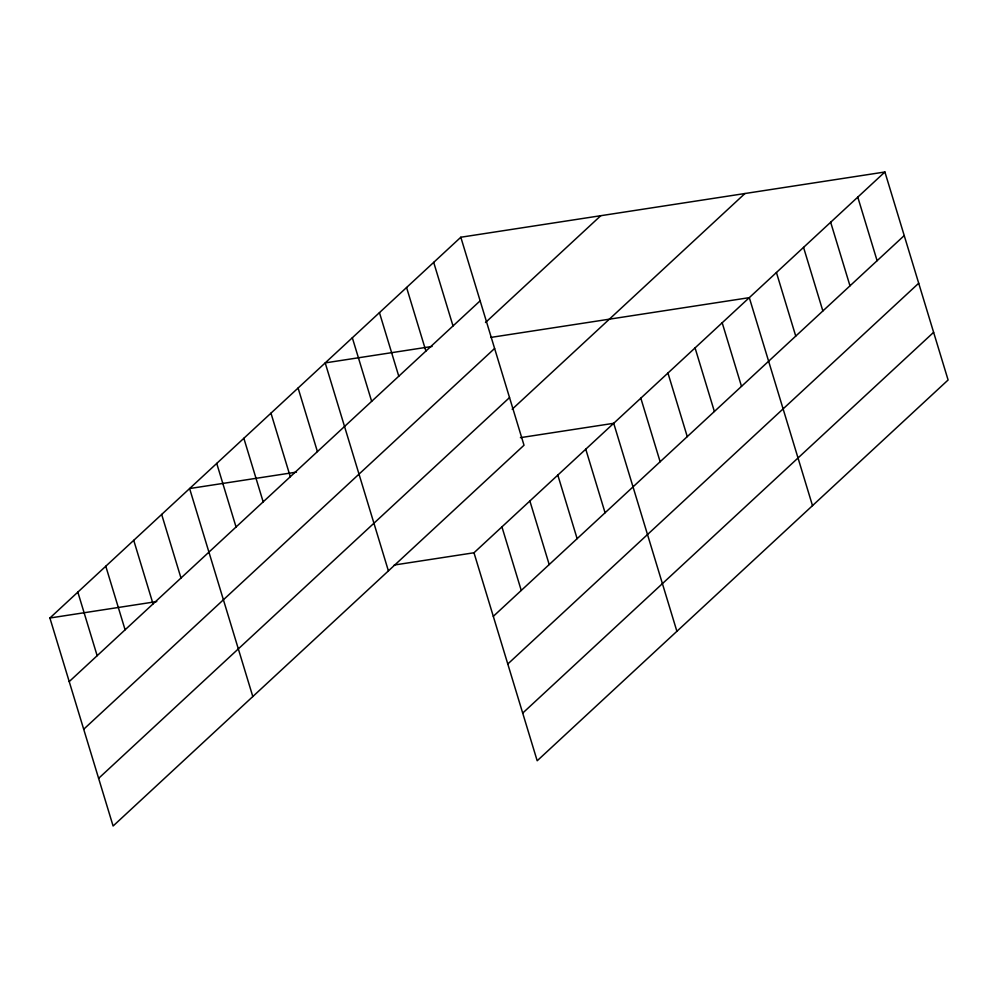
<?xml version="1.0" encoding="UTF-8"?>
<svg xmlns="http://www.w3.org/2000/svg" width="998" height="998" viewBox="0 0 998 998"><rect width="100%" height="100%" fill="white"/><g stroke="black" fill="none" stroke-linecap="round" stroke-linejoin="round"><path stroke-width="1.5" d="M460.814 237.237L524.012 445.233L113.098 826.007L49.9 618.011L460.814 237.237L884.902 171.993L948.1 379.989L537.186 760.763L473.988 552.767L884.902 171.993M69.211 681.597L480.138 300.822M485.502 322.516L600.771 215.705M83.695 729.251L494.609 348.477M98.615 778.353L509.529 397.578M512.174 409.23L744.957 193.525M493.311 616.34L904.225 235.578M507.782 664.007L918.709 283.232M522.702 713.096L933.617 332.334M432.059 346.456L325.211 362.898L388.409 570.893M490.692 337.436L749.311 297.654L812.497 505.637M296.456 472.116L189.608 488.546L252.806 696.542M520.407 437.66L613.708 423.302L676.894 631.297M49.9 618.011L156.748 601.569M394.235 565.03L473.988 552.767M857.781 197.13L877.105 260.703M830.66 222.255L849.984 285.84M803.552 247.392L822.863 310.964M776.432 272.516L795.743 336.101M722.19 322.778L741.502 386.363M695.07 347.915L714.381 411.488M667.949 373.04L687.26 436.625M640.828 398.177L660.14 461.75M585.764 449.2L605.075 512.772M557.82 475.085L577.131 538.671M529.876 500.984L549.199 564.556M433.693 262.374L453.017 325.959M501.932 526.869L521.255 590.454M406.573 287.499L425.897 351.084M379.452 312.636L398.776 376.221M352.331 337.761L371.655 401.346M298.09 388.022L317.414 451.607M270.969 413.16L290.293 476.745M243.849 438.284L263.173 501.869M216.728 463.421L236.052 527.006M161.664 514.444L180.987 578.029M133.732 540.342L153.043 603.915M105.788 566.228L125.099 629.813M77.844 592.126L97.155 655.698"/></g></svg>
